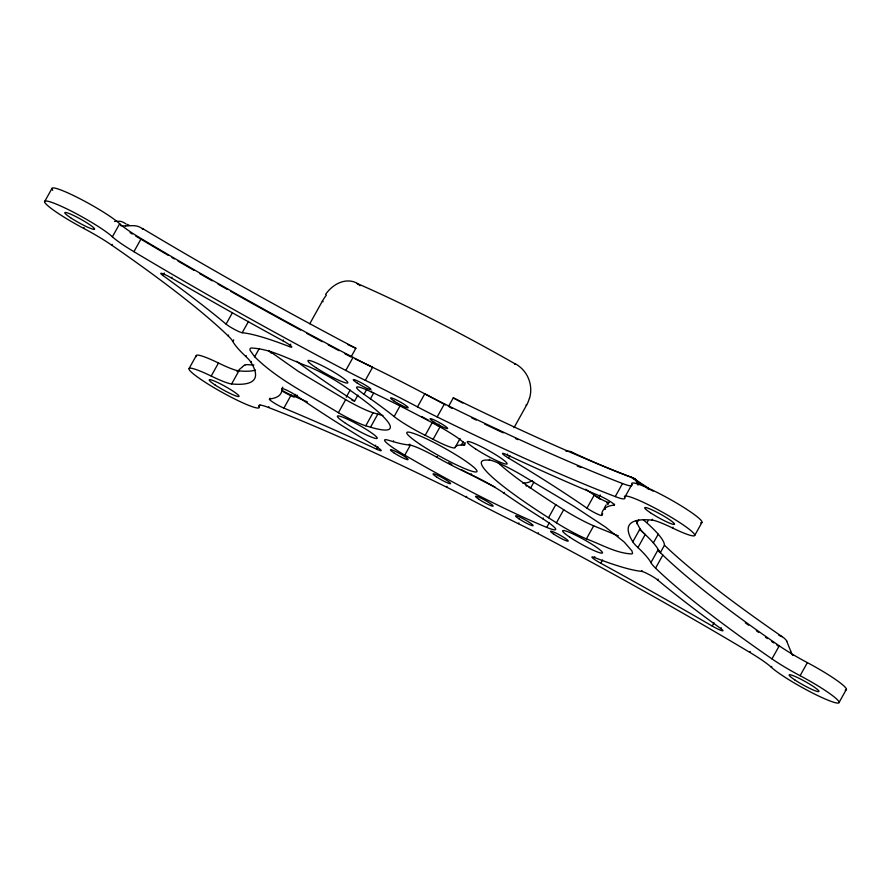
<?xml version="1.0" encoding="UTF-8"?>
<svg xmlns="http://www.w3.org/2000/svg" width="891" height="891" viewBox="0 0 891 891"><rect width="100%" height="100%" fill="white"/><g stroke="black" fill="none" stroke-linecap="round" stroke-linejoin="round"><path stroke-width="1.34" d="M44.55 201.756L51.823 188.692M636.141 520.522A526.859 61.468 29.1 0 0 640.083 528.742L632.81 541.806A100.371 11.706 29.1 0 0 637.945 547.586A240.381 28.044 29.1 0 1 650.931 562.622A100.371 11.706 29.1 0 0 655.564 568.146A526.859 61.468 29.1 0 0 771.974 658.894A40.151 4.689 29.1 0 0 800.096 675.701A40.151 4.689 29.1 0 1 838.476 700.939A40.151 4.689 29.1 0 1 814.018 693.755A40.151 4.689 29.1 0 1 771.328 667.259A40.151 4.689 29.1 0 0 749.81 652.379A526.859 61.468 29.1 0 0 537.941 533.609A100.371 11.706 29.1 0 0 518.406 523.719A240.381 28.044 29.1 0 1 466.227 497.167A100.371 11.706 29.1 0 0 446.558 487.121A526.859 61.468 29.1 0 0 268.492 407.477A40.151 4.689 29.1 0 0 259.058 406.608A40.151 4.689 29.1 0 1 231.103 397.163A40.151 4.689 29.1 0 1 190.418 371.191A40.151 4.689 29.1 0 1 211.212 376.069A40.151 4.689 29.1 0 0 231.627 383.954A526.859 61.468 29.1 0 0 250.917 362.258A100.371 11.706 29.1 0 0 245.793 356.478A240.381 28.044 29.1 0 1 232.796 341.442A100.371 11.706 29.1 0 0 228.163 335.918A526.859 61.468 29.1 0 0 111.754 245.17A40.151 4.689 29.1 0 0 83.631 228.363L84.077 227.55M632.81 541.806A526.859 61.468 29.1 0 1 652.112 520.11A40.151 4.689 29.1 0 1 672.527 527.995A40.151 4.689 29.1 0 0 693.309 532.874A40.151 4.689 29.1 0 0 652.624 506.901A40.151 4.689 29.1 0 0 624.669 497.468A40.151 4.689 29.1 0 1 615.247 496.588A526.859 61.468 29.1 0 1 437.169 416.943A100.371 11.706 29.1 0 1 417.5 406.897A240.381 28.044 29.1 0 0 365.321 380.346A100.371 11.706 29.1 0 1 345.786 370.456A526.859 61.468 29.1 0 1 133.917 251.685A40.151 4.689 29.1 0 1 112.4 236.806L119.672 223.741A40.151 4.689 29.1 0 0 76.515 197.011A40.151 4.689 29.1 0 0 52.725 190.318M111.754 245.17L112.21 244.357M133.917 251.685L141.19 238.621A40.151 4.689 29.1 0 1 119.672 223.741M162.886 275.475A10.035 1.169 29.1 0 1 162.006 273.426A10.035 1.169 29.1 0 1 171.495 278.003A556.975 64.987 29.1 0 0 282.982 340.83A10.035 1.169 29.1 0 1 291.09 346.064A10.035 1.169 29.1 0 1 289.386 346.588A240.381 28.044 29.1 0 0 242.196 332.733A10.035 1.169 29.1 0 1 234.567 329.47A10.035 1.169 29.1 0 1 226.08 324.124A556.975 64.987 29.1 0 0 162.886 275.475L164.256 273.025M171.495 278.003L171.952 277.19M189.081 368.506L196.354 355.442M226.08 324.124L232.44 312.685M228.163 335.918L228.619 335.105M211.212 376.069L218.473 363.005A40.151 4.689 29.1 0 0 238.888 370.89A526.859 61.468 29.1 0 0 255.505 370.11M232.796 341.442L233.698 339.805M242.196 332.733L248.567 321.306M245.793 356.478L246.239 355.665M231.627 383.954L238.888 370.89M250.917 362.258L251.373 361.445M382.952 415.518A158.342 18.477 29.1 0 1 377.806 414.126L370.533 427.201L365.767 425.798A30.116 3.508 29.1 0 1 338.391 412.711C309.934 395.159 278.638 380.524 254.67 356.79L259.303 348.47M282.982 340.83L283.427 340.006M289.386 346.588L290.756 344.138M259.058 406.608L259.96 404.971M309.79 323.734L322.353 301.169A30.116 20.125 -54.8 0 1 326.396 295.11M269.561 398.979A556.975 64.987 29.1 0 0 281.912 388.766A10.035 1.169 29.1 0 1 287.214 390.425A10.035 1.169 29.1 0 1 296.759 395.905A240.381 28.044 29.1 0 0 375.245 446.001A10.035 1.169 29.1 0 1 381.225 450.423A10.035 1.169 29.1 0 1 376.548 449.164A556.975 64.987 29.1 0 0 283.884 408.111A10.035 1.169 29.1 0 1 273.604 402.632A10.035 1.169 29.1 0 1 269.561 398.979L270.018 398.166M268.492 407.477L268.937 406.664M281.912 388.766L282.826 387.128M283.884 408.111L291.157 395.047A556.975 64.987 29.1 0 1 307.362 401.863M294.03 397.13L295.545 394.412M296.759 395.905L297.215 395.092M125.698 225.935L132.057 225.668A25.238 24.079 -89.1 0 1 136.134 225.946A17.72 16.896 90 0 1 139.464 226.96L143.34 228.998A531.882 62.058 29.1 0 0 355.865 348.281L351.021 356.99A531.882 62.058 29.1 0 1 345.029 353.838M345.786 370.456L353.059 357.391A100.371 11.706 29.1 0 0 372.594 367.281A240.381 28.044 29.1 0 1 424.773 393.833A100.371 11.706 29.1 0 0 444.442 403.879A526.859 61.468 29.1 0 0 622.508 483.523A40.151 4.689 29.1 0 0 631.374 485.807M346.187 397.23L350.152 390.102M338.391 412.711L345.663 399.647A30.116 3.508 29.1 0 0 373.039 412.733L377.806 414.126M365.321 380.346L372.594 367.281L368.529 365.31A240.381 28.044 29.1 0 0 355.041 358.873M352.001 400.315L354.585 401.073L357.892 395.136M465.213 442.749L463.888 445.121L461.338 445.088A188.458 21.985 29.1 0 0 455.067 447.549A30.116 3.508 29.1 0 1 433.104 439.33A60.22 7.028 29.1 0 0 425.207 435.309A30.116 3.508 29.1 0 1 394.123 416.543A188.458 21.985 29.1 0 0 370.444 398.834L364.018 394.312L366.747 389.412M364.018 394.312A30.116 3.508 29.1 0 1 371.213 391.873L371.67 391.049M370.444 398.834L373.741 392.898M365.767 425.798L373.039 412.733M375.245 446.001L375.701 445.177M394.123 416.543L400.493 405.104M376.548 449.164L377.918 446.714M549.469 522.494L546.74 527.394A180.661 21.083 29.1 0 1 404.781 455.156A30.116 3.508 29.1 0 1 388.365 440.221L393.131 441.613L393.588 440.8M417.5 406.897L424.773 393.833L429.139 396.15A240.381 28.044 29.1 0 1 445.444 404.926M393.131 441.613A188.458 21.985 29.1 0 0 409.203 444.954L409.66 444.141M404.781 455.156L410.239 445.366M425.207 435.309L432.48 422.245M437.169 416.943L444.442 403.879M448.451 406.563L453.296 397.854A531.882 62.058 29.1 0 0 631.485 477.376L632.521 477.788A20.582 12.886 -53.3 0 1 635.84 480.216M463.888 445.121A30.116 3.508 29.1 0 0 437.882 425.787L438.795 424.161M433.104 439.33L440.377 426.266M409.203 444.954A30.116 3.508 29.1 0 1 436.868 457.283L437.314 456.47M455.067 447.549L460.068 438.572M461.338 445.088L463.153 441.813M446.558 487.121L447.015 486.308M436.868 457.283A60.22 7.028 29.1 0 0 470.905 474.602L471.35 473.789M466.227 497.167L466.672 496.354M489.226 460.09A30.116 3.508 29.1 0 1 520.712 474.502L573.915 506.277L605.602 527.149L624.257 542.084L631.864 550.816L632.61 553.3L631.853 553.957C615.837 553.211 601.247 544.334 586.401 538.899A30.116 3.508 29.1 0 1 556.43 522.805L548.511 517.749A158.342 18.477 29.1 0 1 486.675 460.046L489.226 460.09L489.682 459.277M514.04 427.658L526.603 405.093A30.116 29.214 -89.1 0 0 529.354 398.377M614.612 504.273L614.166 505.086A556.975 64.987 29.1 0 0 601.815 515.299A10.035 1.169 29.1 0 1 596.513 513.639A10.035 1.169 29.1 0 1 586.969 508.16A240.381 28.044 29.1 0 0 508.483 458.063A10.035 1.169 29.1 0 1 502.502 453.642A10.035 1.169 29.1 0 1 507.179 454.9L507.636 454.087M508.483 458.063L509.841 455.624M546.74 527.394A30.116 3.508 29.1 0 0 542.853 518.818L534.923 513.762A188.458 21.985 29.1 0 1 503.95 493.168L504.406 492.355M533.898 482.087L530.602 488.034L529.042 487.277M518.406 523.719L518.863 522.894M542.853 518.818L543.298 518.005M537.941 533.609L538.387 532.796M548.511 517.749L555.772 504.685A158.342 18.477 29.1 0 1 498.203 462.852M556.43 522.805L563.702 509.741L555.772 504.685M586.969 508.16L594.241 495.095A240.381 28.044 29.1 0 0 585.71 489.259M600.222 499.205A10.035 1.169 29.1 0 1 598.496 498.058L600.011 495.329M507.179 454.9A556.975 64.987 29.1 0 0 599.843 495.953L600.3 495.129M586.401 538.899L593.673 525.835L618.343 535.859M604.298 508.126L606.125 504.863M601.815 515.299L602.728 513.673M605 509.585L605.446 508.772M607.718 504.685L608.174 503.872M608.631 503.047L609.088 502.234M615.247 496.588L622.508 483.523M624.669 497.468L628.768 490.117M629.213 489.293L631.942 484.392A40.151 4.689 29.1 0 1 669.932 499.238A40.151 4.689 29.1 0 1 700.604 522.85M594.342 557.476A240.381 28.044 29.1 0 0 641.531 571.331A10.035 1.169 29.1 0 1 649.16 574.595A10.035 1.169 29.1 0 1 657.647 579.941A556.975 64.987 29.1 0 0 720.841 628.589A10.035 1.169 29.1 0 1 721.721 630.639A10.035 1.169 29.1 0 1 712.232 626.061A556.975 64.987 29.1 0 0 600.746 563.235A10.035 1.169 29.1 0 1 592.638 558A10.035 1.169 29.1 0 1 594.342 557.476L594.798 556.652M600.746 563.235L602.572 559.971M636.564 523.663L638.691 519.854M647.1 522.516L648.013 520.89M652.112 520.11L652.557 519.297M637.945 547.586L645.207 534.522A100.371 11.706 29.1 0 1 640.083 528.742M653.381 542.886L658.226 534.177M641.531 571.331L641.988 570.507M650.931 562.622L658.204 549.558A240.381 28.044 29.1 0 0 645.207 534.522L643.569 533.007A240.381 28.044 29.1 0 0 639.382 529.265M672.527 527.995L672.972 527.182M660.231 552.843L664.463 545.225A240.381 28.044 29.1 0 0 643.168 519.653M655.564 568.146L662.837 555.082A100.371 11.706 29.1 0 1 658.204 549.558L658.672 550.482A240.381 28.044 29.1 0 1 659.329 552.186M657.647 579.941L658.104 579.128M694.646 535.558L701.919 522.494M712.232 626.061L714.047 622.798M720.841 628.589L721.287 627.776M749.81 652.379L750.267 651.566M771.974 658.894L779.246 645.83A526.859 61.468 29.1 0 1 662.837 555.082M771.328 667.259L771.784 666.435M800.096 675.701L807.369 662.637A40.151 4.689 29.1 0 1 779.246 645.83M839.177 702.308L846.45 689.244M240.592 368.451L242.586 366.802M240.381 368.64L239.234 369.587M514.63 364.363L515.51 364.085A240.381 28.044 29.1 0 0 356.879 283.371L358.438 284.53M114.527 221.391L120.085 221.28A20.582 15.871 -66.4 0 1 124.773 223.173L125.898 223.875M525.991 405.082L526.603 405.093M572.958 453.307L571.265 451.871A217.304 25.349 29.1 0 0 632.41 477.587L634.548 478.712M525.924 485.751L526.704 486.13M461.248 469.59L474.87 476.796A180.661 21.083 29.1 0 0 495.051 487.11M345.663 399.647L298.296 371.358L269.093 350.831M632.41 477.587L648.559 488.268A240.381 28.044 29.1 0 1 646.175 487.41M664.463 545.225A531.882 62.058 29.1 0 0 782.064 636.631L783.167 637.41A20.582 15.726 -71.5 0 1 786.864 641.141M598.496 498.058L594.241 495.095A10.035 1.169 29.1 0 0 603.207 500.285A10.035 1.169 29.1 0 0 609.01 502.379M322.353 301.169L323.121 301.704M359.218 285.098L359.997 285.677M254.67 356.79L250.026 350.286L249.97 348.882L250.906 348.002C271.198 348.715 289.753 359.919 308.62 366.591A30.116 3.508 29.1 0 1 345.051 386.727L351.466 391.249A158.342 18.477 29.1 0 1 370.533 427.201M635.806 480.26L638.056 485.105M786.753 641.264L790.629 650.942M807.369 662.637A40.151 4.689 29.1 0 1 845.191 690.046M631.942 484.392A40.151 4.689 29.1 0 1 632.165 485.083M353.059 357.391A526.859 61.468 29.1 0 1 141.19 238.621M83.631 228.363A40.151 4.689 29.1 0 1 45.252 203.126A40.151 4.689 29.1 0 1 69.71 210.309A40.151 4.689 29.1 0 1 112.4 236.806M196.499 356.6A40.151 4.689 29.1 0 1 218.473 363.005M291.157 395.047A10.035 1.169 29.1 0 1 282.057 390.303M599.843 495.953A10.035 1.169 29.1 0 1 610.123 501.433A10.035 1.169 29.1 0 1 614.166 505.086M593.673 525.835A30.116 3.508 29.1 0 1 563.702 509.741M371.213 391.873A180.661 21.083 29.1 0 1 437.882 425.787M428.348 420.14A30.116 3.508 29.1 0 1 421.632 416.509M433.449 422.735A60.22 7.028 29.1 0 1 439.876 426.009M470.905 474.602A30.116 3.508 29.1 0 1 503.95 493.168M451.793 464.489A180.661 21.083 29.1 0 1 448.652 462.774M347.624 344.472A240.381 28.044 29.1 0 1 355.865 348.281M453.296 397.854A240.381 28.044 29.1 0 1 462.741 403.044M580.809 467.497A531.882 62.058 29.1 0 1 577.279 465.993M517.916 439.642A531.882 62.058 29.1 0 1 515.466 438.506M503.259 432.837A531.882 62.058 29.1 0 1 484.626 424.049M476.329 420.084A531.882 62.058 29.1 0 1 471.539 417.79M452.138 408.368A531.882 62.058 29.1 0 1 449.677 407.165M339.037 350.664A531.882 62.058 29.1 0 1 328.233 344.917M322.219 341.71A531.882 62.058 29.1 0 1 306.615 333.312M300.623 330.071A531.882 62.058 29.1 0 1 230.758 291.357M227.261 289.386A531.882 62.058 29.1 0 1 218.017 284.129M212.258 280.843A531.882 62.058 29.1 0 1 199.695 273.637M194.038 270.363A531.882 62.058 29.1 0 1 177.977 261.041M174.38 258.936A531.882 62.058 29.1 0 1 171.974 257.532M168.388 255.427A531.882 62.058 29.1 0 1 135.722 236.048M132.314 233.999A531.882 62.058 29.1 0 1 130.041 232.64M608.141 503.615A10.035 1.169 29.1 0 1 606.738 502.914M354.585 401.073A220.311 25.705 29.1 0 1 296.725 361.289M293.273 396.807A15.058 1.76 29.1 0 1 282.324 391.16M792.945 655.498A21.351 17.185 -63.8 0 1 791.097 652.791M791.186 652.156A32.689 26.273 -66.3 0 1 790.662 650.909M778.901 635.35A60.22 7.028 29.1 0 1 782.064 636.631M648.336 488.591A60.22 7.028 29.1 0 1 631.485 477.376M143.34 228.998A60.22 7.028 29.1 0 1 142.259 229.043M129.072 225.167A60.22 7.028 29.1 0 1 126.979 224.332M125.698 225.857A28.323 26.786 -71.2 0 1 120.697 225.668M253.902 365.02A531.882 62.058 29.1 0 1 247.475 364.631L246.072 364.697A17.72 4.544 -57.1 0 0 244.568 365.433M242.697 366.502A25.238 6.504 -57.4 0 1 244.747 365.065M239 370.222A28.323 9.188 -61.8 0 1 237.039 371.603M779.001 646.576A531.882 62.058 29.1 0 1 776.896 645.117M773.733 642.934A531.882 62.058 29.1 0 1 771.639 641.475M767.474 638.58A531.882 62.058 29.1 0 1 765.425 637.143M758.597 632.332A531.882 62.058 29.1 0 1 756.348 630.75M748.585 625.204A531.882 62.058 29.1 0 1 745.322 622.854M271.254 353.081A220.311 25.705 29.1 0 1 268.458 350.475M515.599 363.94A29.971 29.849 -54.2 0 1 529.51 398.422M325.571 294.386A29.971 22.876 -64.2 0 1 356.968 283.204M634.604 478.5A25.861 14.423 -87.8 0 1 638.791 483.234M648.058 489.114A29.96 16.261 -47.8 0 1 653.081 491.164M565.997 451.269A26.362 21.284 83.3 0 1 571.287 451.681M532.406 480.516A15.125 13.888 -40.8 0 1 522.616 482.955M214.998 384.912A17.063 1.994 29.1 0 0 238.933 396.495A17.063 1.994 29.1 0 0 218.429 382.885A17.063 1.994 29.1 0 0 214.998 384.912M70.578 217.716A17.063 1.994 29.1 0 0 94.513 229.299A17.063 1.994 29.1 0 0 74.009 215.689A17.063 1.994 29.1 0 0 70.578 217.716M650.486 512.782A17.063 1.994 29.1 0 0 674.42 524.365A17.063 1.994 29.1 0 0 653.916 510.755A17.063 1.994 29.1 0 0 650.486 512.782M794.906 679.978A17.063 1.994 29.1 0 0 818.84 691.561A17.063 1.994 29.1 0 0 798.336 677.951A17.063 1.994 29.1 0 0 794.906 679.978M420.407 444.542A40.151 4.689 29.1 0 0 476.707 471.796A40.151 4.689 29.1 0 0 428.471 439.764A40.151 4.689 29.1 0 0 420.407 444.542M344.605 422.612A22.798 2.662 29.1 0 0 376.982 438.461A22.798 2.662 29.1 0 0 350.263 420.519A22.798 2.662 29.1 0 0 344.605 422.612M569.872 537.228A22.798 2.662 29.1 0 0 602.249 553.088A22.798 2.662 29.1 0 0 575.53 535.135A22.798 2.662 29.1 0 0 569.872 537.228M475.549 448.908A22.798 2.662 29.1 0 0 507.024 463.944A22.798 2.662 29.1 0 0 478.879 445.5A22.798 2.662 29.1 0 0 475.549 448.908M315.871 367.604A22.798 2.662 29.1 0 0 347.69 382.941A22.798 2.662 29.1 0 0 320.047 364.664A22.798 2.662 29.1 0 0 315.871 367.604M433.906 422.044A10.035 1.169 29.1 0 0 447.605 428.526A10.035 1.169 29.1 0 0 435.02 420.34A10.035 1.169 29.1 0 0 433.906 422.044M394.022 400.983A10.035 1.169 29.1 0 0 408.1 407.8A10.035 1.169 29.1 0 0 396.038 399.792A10.035 1.169 29.1 0 0 394.022 400.983M356.923 382.84A10.035 1.169 29.1 0 0 370.845 389.512A10.035 1.169 29.1 0 0 358.561 381.426A10.035 1.169 29.1 0 0 356.923 382.84M553.924 534.221A10.035 1.169 29.1 0 0 568.124 541.149A10.035 1.169 29.1 0 0 556.285 533.219A10.035 1.169 29.1 0 0 553.924 534.221M519.275 519.063A10.035 1.169 29.1 0 0 533.096 525.645A10.035 1.169 29.1 0 0 520.656 517.515A10.035 1.169 29.1 0 0 519.275 519.063M478.979 499.339A10.035 1.169 29.1 0 0 493.057 506.155A10.035 1.169 29.1 0 0 480.995 498.147A10.035 1.169 29.1 0 0 478.979 499.339M436.757 477.075A10.035 1.169 29.1 0 0 450.568 483.657A10.035 1.169 29.1 0 0 438.127 475.527A10.035 1.169 29.1 0 0 436.757 477.075M393.777 452.739A10.035 1.169 29.1 0 0 407.978 459.667A10.035 1.169 29.1 0 0 396.127 451.726A10.035 1.169 29.1 0 0 393.777 452.739"/></g></svg>
